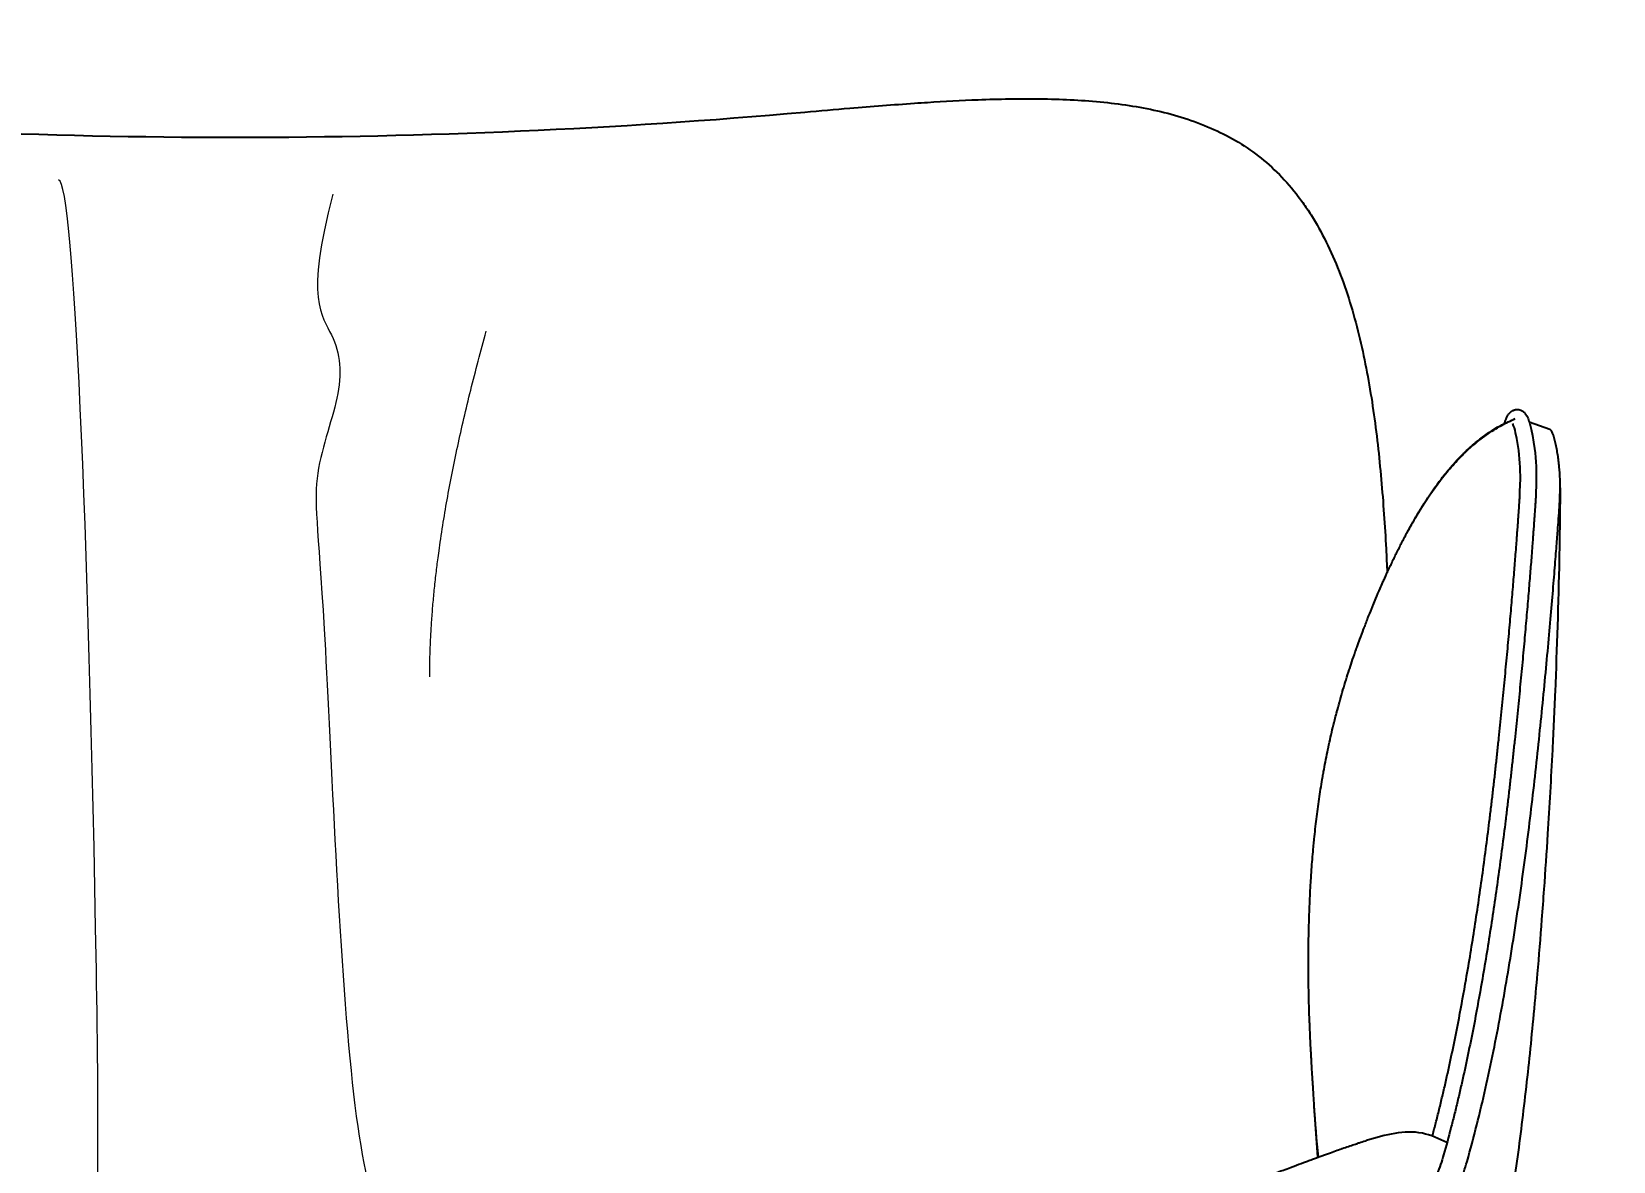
# Model space of a CAD drawing. Header units: millimetres. Extents: x 9689 to 29928, y 170 to 2690.
# Drawn here: x 25113 to 25510.3, y 2257 to 2540.9 of the extents above; entities that cross this region are included whole.
import ezdxf

# ---------------------------------------------------------------- set-up
doc = ezdxf.new("R2010")
doc.units = ezdxf.units.MM
doc.layers.add('_ARREDO', color=7, linetype='Continuous')
doc.layers.add('_QUOTE', color=1, linetype='Continuous', lineweight=9)
doc.styles.get("Standard").update_dxf_attribs({"font": 'arial.ttf'})
doc.dimstyles.new('1_1', dxfattribs={"dimscale": 15, "dimtxt": 4, "dimasz": 1.5, "dimexe": 1.25, "dimexo": 2, "dimtad": 1, "dimtih": 1, "dimtoh": 1, "dimdec": 0, "dimtxsty": 'Standard', "dimcen": 2.5, "dimclrd": 256, "dimclre": 256, "dimclrt": 256, "dimadec": 0, "dimazin": 0, "dimtfac": 1, "dimtdec": 0, "dimtmove": 0, "dimatfit": 3, "dimfxl": 1.25, "dimfxlon": 1, "dimlwe": 0, "dimarcsym": 0})

# ---------------------------------------------------------------- blocks, each defined once
blk = doc.blocks.new('*D30')
at = {"layer": '_QUOTE', "lineweight": 0, "transparency": 16777216}
for p, q in [((25814.47, 2540.9), (25851.97, 2540.9)), ((25814.47, 1750.66), (25851.97, 1750.66))]:
    blk.add_line(p, q, dxfattribs=at)
at = {"layer": '_QUOTE', "lineweight": -2, "transparency": 16777216}
for p, q in [((25833.22, 2518.4), (25833.22, 2185.79)), ((25833.22, 1773.16), (25833.22, 2105.77))]:
    blk.add_line(p, q, dxfattribs=at)
at = {"layer": '_QUOTE', "transparency": 16777216}
for points in [[(25829.47, 2518.4), (25836.97, 2518.4), (25833.22, 2540.9)], [(25829.47, 1773.16), (25836.97, 1773.16), (25833.22, 1750.66)]]:
    blk.add_solid(points, dxfattribs=at)
at = {"layer": 'Defpoints', "color": 0, "transparency": 16777216}
for p in [(24957.07, 2540.9), (25833.22, 2540.9), (25149.35, 1750.66)]:
    blk.add_point(p, dxfattribs=at)
at = {"layer": '_QUOTE', "transparency": 16777216, "insert": (25833.22, 2145.78), "char_height": 60, "attachment_point": 5}
blk.add_mtext('790', dxfattribs=at)

msp = doc.modelspace()

# ---------------------------------------------------------------- linework, layer by layer
at = {"layer": '_ARREDO'}
for p, q in [((25486.03115, 2438.65212), (25485.7299, 2440.11999)), ((25489.13134, 2442.89091), (25494.30279, 2441.00535)), ((25489.63176, 2441.00059), (25489.96252, 2439.38992)), ((25486.29388, 2437.13511), (25486.03115, 2438.65212)), ((25486.51318, 2435.62463), (25486.29388, 2437.13512)), ((25489.96252, 2439.38993), (25490.2442, 2437.7636)), ((25490.2442, 2437.7636), (25490.47932, 2436.144)), ((25486.83426, 2425.06895), (25486.90954, 2427.2249)), ((25490.9085, 2427.13362), (25490.83006, 2424.88571)), ((25435.13363, 2271.10646), (25435.13343, 2271.10957)), ((25436.02255, 2258.05158), (25435.13363, 2271.10646))]:
    msp.add_line(p, q, dxfattribs=at)
for centre, radius, start, end in [((25476.28866, 2438.47092), 9.58418, 9.9076915, 24.5434817), ((25434.45078, 2428.95874), 52.4874, 358.1069756, 7.2961948)]:
    msp.add_arc(centre, radius, start, end, dxfattribs=at)
at = {"layer": '_ARREDO', "extrusion": (0, 0, -1)}
for centre, radius, start, end in [((-25434.45341, 2428.95999), 56.48462, 172.6935457, 181.8529169), ((-25746.36984, 2290.22463), 311.82284, 354.0900768, 356.4849332)]:
    msp.add_arc(centre, radius, start, end, dxfattribs=at)
at = {"layer": '_ARREDO'}
for points, knots in [([(25307.21101, 2520.68265), (25310.99406, 2521.01835), (25314.75679, 2521.34689), (25318.49732, 2521.66092), (25323.96778, 2522.12017), (25329.38935, 2522.54826), (25334.75589, 2522.91428), (25335.90086, 2522.99238), (25336.97665, 2523.06308), (25337.98387, 2523.12705), (25342.26215, 2523.39876), (25346.50249, 2523.62518), (25350.70047, 2523.78488), (25353.32966, 2523.8849), (25355.94168, 2523.95872), (25358.53489, 2523.99938), (25361.13122, 2524.04009), (25363.70817, 2524.04754), (25366.26354, 2524.01405), (25368.82235, 2523.98052), (25371.35919, 2523.90594), (25373.87067, 2523.78196), (25376.38608, 2523.65779), (25378.87586, 2523.48409), (25381.33613, 2523.24944), (25383.80135, 2523.01431), (25386.23651, 2522.71802), (25388.63628, 2522.34897), (25391.04111, 2521.97913), (25393.4105, 2521.5362), (25395.73731, 2521.00689), (25398.07049, 2520.47613), (25400.36091, 2519.85849), (25402.59906, 2519.14131), (25404.84238, 2518.42247), (25407.03355, 2517.60349), (25409.16119, 2516.67285), (25411.29344, 2515.7402), (25413.3617, 2514.69546), (25415.3551, 2513.52941), (25417.35293, 2512.36075), (25419.2747, 2511.07075), (25421.11581, 2509.64652), (25422.95853, 2508.22105), (25424.71911, 2506.6621), (25426.39337, 2504.96442), (25428.06677, 2503.26761), (25429.65374, 2501.43237), (25431.15056, 2499.46441), (25431.89819, 2498.48146), (25432.62349, 2497.46519), (25433.32607, 2496.41768), (25434.02804, 2495.37108), (25434.70759, 2494.29289), (25435.3641, 2493.1859), (25436.67505, 2490.97541), (25437.89479, 2488.64907), (25439.02281, 2486.23034), (25440.14809, 2483.81749), (25441.18225, 2481.31237), (25442.13101, 2478.73678), (25443.07759, 2476.16708), (25443.93909, 2473.5274), (25444.72401, 2470.83631), (25445.5071, 2468.1515), (25446.21374, 2465.41632), (25446.85471, 2462.64429), (25447.49433, 2459.87817), (25448.06822, 2457.07681), (25448.58654, 2454.24935), (25449.104, 2451.42664), (25449.56582, 2448.57933), (25449.98129, 2445.71394), (25450.39627, 2442.85192), (25450.76484, 2439.97304), (25451.09504, 2437.08166), (25451.42466, 2434.19536), (25451.71592, 2431.29763), (25451.97531, 2428.39137), (25452.23451, 2425.48713), (25452.46182, 2422.57515), (25452.66301, 2419.65761), (25452.86402, 2416.74276), (25453.03891, 2413.82319), (25453.19205, 2410.89976), (25453.29609, 2408.91365), (25453.39008, 2406.92602), (25453.47534, 2404.93729)], [75.621111845, 75.621111845, 75.621111845, 75.621111845, 87.630544559, 87.630544559, 87.630544559, 105.194172901, 105.194172901, 105.194172901, 108.723094791, 108.723094791, 108.723094791, 122.785479501, 122.785479501, 122.785479501, 131.592849516, 131.592849516, 131.592849516, 140.411000308, 140.411000308, 140.411000308, 149.241589815, 149.241589815, 149.241589815, 158.085997794, 158.085997794, 158.085997794, 166.949111052, 166.949111052, 166.949111052, 175.831668681, 175.831668681, 175.831668681, 184.739608005, 184.739608005, 184.739608005, 193.669614673, 193.669614673, 193.669614673, 202.619211943, 202.619211943, 202.619211943, 211.589429539, 211.589429539, 211.589429539, 220.569961799, 220.569961799, 220.569961799, 229.547958624, 229.547958624, 229.547958624, 234.030404318, 234.030404318, 234.030404318, 238.508912017, 238.508912017, 238.508912017, 247.454968166, 247.454968166, 247.454968166, 256.376864482, 256.376864482, 256.376864482, 265.276630343, 265.276630343, 265.276630343, 274.153455229, 274.153455229, 274.153455229, 283.010055594, 283.010055594, 283.010055594, 291.851131342, 291.851131342, 291.851131342, 300.681257928, 300.681257928, 300.681257928, 309.495567934, 309.495567934, 309.495567934, 318.303582421, 318.303582421, 318.303582421, 327.103013516, 327.103013516, 327.103013516, 333.08137917, 333.08137917, 333.08137917, 333.08137917]), ([(25458.34643, 2414.77523), (25458.3862, 2414.84921), (25459.1455, 2416.25848), (25460.67431, 2418.97919), (25463.05558, 2422.8498), (25465.62596, 2426.61489), (25468.4056, 2430.22134), (25471.4293, 2433.62529), (25474.72553, 2436.76602), (25478.30503, 2439.57649), (25481.97799, 2441.88807), (25484.47814, 2443.14599), (25485.65272, 2443.67848)], [237.585220054, 237.585220054, 237.585220054, 237.585220054, 237.8807827, 243.217958652, 248.555134603, 253.892310555, 259.229486506, 264.566662458, 269.903838409, 275.241014361, 280.578190312, 285.142398922, 285.142398922, 285.142398922, 285.142398922]), ([(25482.87929, 2442.30838), (25483.0266, 2442.79955), (25483.17584, 2443.22583), (25483.33936, 2443.61349), (25483.44816, 2443.87139), (25483.56454, 2444.1143), (25483.82501, 2444.57092), (25483.97874, 2444.80207), (25484.16648, 2445.0179), (25484.2205, 2445.08001), (25484.27839, 2445.14205), (25484.38978, 2445.25145), (25484.44159, 2445.29916), (25484.54307, 2445.38563), (25484.59171, 2445.42457), (25484.68569, 2445.49447), (25484.73013, 2445.52562), (25484.83226, 2445.59245), (25484.89066, 2445.62771), (25485.05017, 2445.71513), (25485.15516, 2445.76444), (25485.34858, 2445.83797), (25485.43246, 2445.86505), (25485.64403, 2445.92026), (25485.7727, 2445.9433), (25486.00356, 2445.96467), (25486.10275, 2445.96767), (25486.20213, 2445.96444), (25486.41029, 2445.95767), (25486.6098, 2445.92393), (25486.79803, 2445.86876), (25487.10095, 2445.77996), (25487.34738, 2445.64601), (25487.78539, 2445.33315), (25487.95962, 2445.15576), (25488.10195, 2444.98503), (25488.44637, 2444.57188), (25488.68422, 2444.07987), (25488.85208, 2443.66764), (25489.0168, 2443.26311), (25489.15351, 2442.84104), (25489.28097, 2442.39362), (25489.40804, 2441.94754), (25489.52373, 2441.47934), (25489.63176, 2441.00059)], [268.153447591, 268.153447591, 268.153447591, 268.153447591, 274.727816189, 274.727816189, 274.727816189, 279.170534934, 279.170534934, 283.569523587, 283.569523587, 283.569523587, 284.81829649, 284.81829649, 285.794364634, 285.794364634, 286.611383239, 286.611383239, 287.288701475, 287.288701475, 288.099671413, 288.099671413, 289.392779406, 289.392779406, 290.315910672, 290.315910672, 291.630869464, 291.630869464, 292.609641437, 292.609641437, 292.609641437, 294.647602023, 294.647602023, 294.647602023, 297.934519187, 297.934519187, 301.626489917, 301.626489917, 301.626489917, 311.356715378, 311.356715378, 311.356715378, 320.134582432, 320.134582432, 320.134582432, 328.90034421, 328.90034421, 328.90034421, 328.90034421]), ([(25458.34643, 2414.77523), (25458.38838, 2414.85326), (25458.43041, 2414.93127), (25458.47252, 2415.00925), (25459.22939, 2416.41083), (25460.01518, 2417.8092), (25460.82837, 2419.18929), (25461.63617, 2420.56023), (25462.4776, 2421.92404), (25463.35001, 2423.26206), (25464.22049, 2424.59712), (25465.12757, 2425.91573), (25466.07289, 2427.20376), (25466.23029, 2427.41822), (25466.3888, 2427.63191), (25466.62915, 2427.95237), (25466.72215, 2428.07579), (25466.82777, 2428.21482), (25467.53571, 2429.14664), (25468.26855, 2430.06527), (25469.02555, 2430.96232), (25470.04138, 2432.16607), (25471.10869, 2433.34018), (25472.22409, 2434.46145), (25472.32946, 2434.56737), (25472.4222, 2434.6597), (25472.56991, 2434.80599), (25472.63803, 2434.87308), (25472.70634, 2434.93999), (25473.65778, 2435.87186), (25474.64668, 2436.76825), (25475.67425, 2437.61986), (25476.03203, 2437.91637), (25476.39444, 2438.20741), (25476.76146, 2438.49263), (25477.60007, 2439.1443), (25478.46564, 2439.76747), (25479.34816, 2440.35123), (25479.43879, 2440.41117), (25479.51866, 2440.46349), (25479.58764, 2440.5084), (25480.27175, 2440.95391), (25480.96984, 2441.37824), (25481.66506, 2441.77164), (25482.1052, 2442.0207), (25482.48846, 2442.22823), (25482.9231, 2442.45229)], [0.001383878, 0.001383878, 0.001383878, 0.001383878, 0.273153725, 0.273153725, 0.273153725, 5.164271179, 5.164271179, 5.164271179, 10.025568921, 10.025568921, 10.025568921, 14.872252781, 14.872252781, 14.872252781, 15.718802002, 15.718802002, 16.146655946, 16.146655946, 16.146655946, 19.695460283, 19.695460283, 19.695460283, 24.46264683, 24.46264683, 24.46264683, 24.830589765, 24.830589765, 25.143817181, 25.143817181, 25.143817181, 29.149868354, 29.149868354, 29.149868354, 30.544333894, 30.544333894, 30.544333894, 33.736032089, 33.736032089, 33.736032089, 34.023783468, 34.023783468, 34.023783468, 36.492484082, 36.492484082, 36.492484082, 37.978143028, 37.978143028, 37.978143028, 37.978143028]), ([(25496.91872, 2426.45937), (25496.91897, 2426.50262), (25496.91917, 2426.54573), (25496.92168, 2427.21231), (25496.91506, 2427.8054), (25496.86954, 2429.50768), (25496.80513, 2430.54072), (25496.6612, 2432.04479), (25496.60532, 2432.53855), (25496.47813, 2433.52502), (25496.40685, 2434.01664), (25496.24925, 2435.00737), (25496.16299, 2435.50534), (25495.97566, 2436.50281), (25495.87475, 2437.00015), (25495.55036, 2438.45049), (25495.30544, 2439.35756), (25494.89659, 2440.33552), (25494.75322, 2440.59808), (25494.50597, 2440.88914), (25494.4058, 2440.96791), (25494.3028, 2441.00537)], [220.533330634, 220.533330634, 220.533330634, 220.533330634, 221.195995988, 221.195995988, 230.813213204, 230.813213204, 250.047647638, 250.047647638, 259.664864855, 259.664864855, 269.282082072, 269.282082072, 278.899299289, 278.899299289, 288.516516506, 288.516516506, 307.750950939, 307.750950939, 317.368168156, 317.368168156, 323.60185936, 323.60185936, 323.60185936, 323.60185936]), ([(25464.80772, 2263.3552), (25465.0764, 2264.3483), (25465.33981, 2265.3435), (25465.59839, 2266.34054), (25465.88353, 2267.44006), (25466.16278, 2268.54178), (25466.43664, 2269.64515), (25466.71066, 2270.74911), (25466.97933, 2271.85491), (25467.24297, 2272.96216), (25467.50675, 2274.07), (25467.76553, 2275.17942), (25468.01967, 2276.29011), (25468.27397, 2277.4015), (25468.52366, 2278.51426), (25468.769, 2279.62813), (25469.25983, 2281.85648), (25469.73337, 2284.08971), (25470.19169, 2286.32608), (25470.65038, 2288.56424), (25471.09392, 2290.80604), (25471.5238, 2293.05032), (25472.14097, 2296.27238), (25472.73015, 2299.50046), (25473.29477, 2302.73187), (25474.06496, 2307.13983), (25474.78967, 2311.55515), (25475.47534, 2315.97446), (25475.82599, 2318.23451), (25476.16644, 2320.49566), (25476.4972, 2322.75721), (25476.82799, 2325.01893), (25477.14912, 2327.28131), (25477.4612, 2329.54347), (25477.77333, 2331.80601), (25478.07644, 2334.06862), (25478.37098, 2336.33027), (25478.66557, 2338.59241), (25478.95164, 2340.85398), (25479.22959, 2343.11341), (25479.36861, 2344.24346), (25479.50561, 2345.37306), (25479.64064, 2346.50192), (25479.77569, 2347.63088), (25479.90878, 2348.75921), (25480.03998, 2349.88649), (25480.17117, 2351.01378), (25480.30049, 2352.14017), (25480.42797, 2353.26516), (25480.55547, 2354.39036), (25480.68116, 2355.51436), (25480.80507, 2356.63641), (25480.92899, 2357.75859), (25481.05117, 2358.87904), (25481.17164, 2359.99705), (25481.23187, 2360.55607), (25481.29169, 2361.11452), (25481.35107, 2361.67224), (25481.41048, 2362.2301), (25481.46947, 2362.7873), (25481.52803, 2363.34366), (25481.76235, 2365.56965), (25481.99002, 2367.783), (25482.21124, 2369.97652), (25482.32185, 2371.07322), (25482.43083, 2372.16491), (25482.53815, 2373.2503), (25482.64548, 2374.3358), (25482.75113, 2375.41501), (25482.85509, 2376.48691), (25482.95904, 2377.5588), (25483.06128, 2378.62332), (25483.16175, 2379.67911), (25483.26223, 2380.73501), (25483.36094, 2381.78218), (25483.4578, 2382.81928), (25483.65152, 2384.89357), (25483.83784, 2386.92775), (25484.01612, 2388.91023), (25484.19443, 2390.89297), (25484.36468, 2392.82391), (25484.52634, 2394.69126), (25484.60715, 2395.62474), (25484.68581, 2396.54229), (25484.76226, 2397.44246), (25484.8387, 2398.34258), (25484.91293, 2399.22534), (25484.98492, 2400.08944), (25485.05692, 2400.95374), (25485.12669, 2401.7994), (25485.19418, 2402.62501), (25485.26168, 2403.45067), (25485.3269, 2404.25621), (25485.38984, 2405.04064), (25485.51575, 2406.60958), (25485.6326, 2408.09415), (25485.74045, 2409.48489), (25485.80846, 2410.36182), (25485.87289, 2411.20143), (25485.9339, 2412.00289), (25485.98229, 2412.63858), (25486.02852, 2413.25022), (25486.07265, 2413.83749), (25486.11679, 2414.42491), (25486.15883, 2414.98795), (25486.19884, 2415.52708), (25486.23885, 2416.06601), (25486.27683, 2416.58102), (25486.31289, 2417.07305), (25486.34896, 2417.56524), (25486.3831, 2418.03439), (25486.4154, 2418.48199), (25486.4533, 2419.00721), (25486.48867, 2419.50272), (25486.52168, 2419.97223), (25486.57794, 2420.77225), (25486.62733, 2421.49616), (25486.67057, 2422.16659), (25486.69689, 2422.57464), (25486.72092, 2422.96274), (25486.74285, 2423.33608), (25486.76087, 2423.64271), (25486.77746, 2423.9394), (25486.79268, 2424.22768), (25486.80789, 2424.51586), (25486.82173, 2424.79572), (25486.83426, 2425.06896)], [3.762075237, 3.762075237, 3.762075237, 3.762075237, 6.88922956, 6.88922956, 6.88922956, 10.337641304, 10.337641304, 10.337641304, 13.787446313, 13.787446313, 13.787446313, 17.238687939, 17.238687939, 17.238687939, 20.691832002, 20.691832002, 20.691832002, 27.599485691, 27.599485691, 27.599485691, 34.51161915, 34.51161915, 34.51161915, 44.434147581, 44.434147581, 44.434147581, 57.96807251, 57.96807251, 57.96807251, 64.889216616, 64.889216616, 64.889216616, 71.810535032, 71.810535032, 71.810535032, 78.732740359, 78.732740359, 78.732740359, 85.656144284, 85.656144284, 85.656144284, 89.118593037, 89.118593037, 89.118593037, 92.58121153, 92.58121153, 92.58121153, 96.043783472, 96.043783472, 96.043783472, 99.506870409, 99.506870409, 99.506870409, 102.970236222, 102.970236222, 102.970236222, 104.701929513, 104.701929513, 104.701929513, 106.433971666, 106.433971666, 106.433971666, 113.364235126, 113.364235126, 113.364235126, 116.829201845, 116.829201845, 116.829201845, 120.294459536, 120.294459536, 120.294459536, 123.759805481, 123.759805481, 123.759805481, 127.225577275, 127.225577275, 127.225577275, 134.159122436, 134.159122436, 134.159122436, 141.094462249, 141.094462249, 141.094462249, 144.560552207, 144.560552207, 144.560552207, 148.02654984, 148.02654984, 148.02654984, 151.493354021, 151.493354021, 151.493354021, 154.960350391, 154.960350391, 154.960350391, 161.897314354, 161.897314354, 161.897314354, 166.2700202, 166.2700202, 166.2700202, 169.738114698, 169.738114698, 169.738114698, 173.207073176, 173.207073176, 173.207073176, 176.67473137, 176.67473137, 176.67473137, 180.143318006, 180.143318006, 180.143318006, 184.213564414, 184.213564414, 184.213564414, 191.147899726, 191.147899726, 191.147899726, 195.367910294, 195.367910294, 195.367910294, 198.83410159, 198.83410159, 198.83410159, 202.298882687, 202.298882687, 202.298882687, 202.298882687]), ([(25490.83006, 2424.8857), (25490.81708, 2424.60268), (25490.80278, 2424.3136), (25490.78712, 2424.01683), (25490.77145, 2423.71998), (25490.75441, 2423.41539), (25490.73597, 2423.10152), (25490.71353, 2422.71953), (25490.68901, 2422.32365), (25490.66228, 2421.90914), (25490.61837, 2421.22839), (25490.56845, 2420.49676), (25490.51183, 2419.69163), (25490.47861, 2419.21921), (25490.44307, 2418.72132), (25490.40502, 2418.19408), (25490.3726, 2417.74483), (25490.33836, 2417.27422), (25490.30219, 2416.78071), (25490.26604, 2416.28737), (25490.22796, 2415.77112), (25490.18787, 2415.231), (25490.14776, 2414.69066), (25490.10564, 2414.12641), (25490.0614, 2413.53776), (25490.01718, 2412.94922), (25489.97085, 2412.33628), (25489.92236, 2411.69928), (25489.86121, 2410.89604), (25489.79663, 2410.0545), (25489.72848, 2409.17561), (25489.62035, 2407.78143), (25489.50322, 2406.29324), (25489.37703, 2404.72068), (25489.31392, 2403.93427), (25489.24854, 2403.12674), (25489.18088, 2402.2991), (25489.11322, 2401.47143), (25489.04329, 2400.6237), (25488.97111, 2399.75735), (25488.89894, 2398.89112), (25488.82454, 2398.00622), (25488.74791, 2397.10399), (25488.67128, 2396.20163), (25488.59243, 2395.28191), (25488.51143, 2394.34627), (25488.34939, 2392.47444), (25488.17874, 2390.53904), (25488.00005, 2388.55196), (25487.82135, 2386.56487), (25487.63461, 2384.52612), (25487.44047, 2382.44735), (25487.34339, 2381.4079), (25487.24446, 2380.35839), (25487.14376, 2379.30018), (25487.04306, 2378.24199), (25486.94059, 2377.17509), (25486.83641, 2376.10082), (25486.73221, 2375.02642), (25486.62631, 2373.9447), (25486.51874, 2372.85672), (25486.41117, 2371.76873), (25486.30192, 2370.67445), (25486.19106, 2369.57517), (25485.96925, 2367.37591), (25485.74098, 2365.15663), (25485.50605, 2362.92492), (25485.44732, 2362.36694), (25485.38816, 2361.80814), (25485.32859, 2361.2487), (25485.26902, 2360.6893), (25485.20903, 2360.1292), (25485.14862, 2359.56853), (25485.02777, 2358.44702), (25484.90521, 2357.32303), (25484.7809, 2356.19735), (25484.65656, 2355.07147), (25484.53045, 2353.94369), (25484.40253, 2352.81479), (25484.27459, 2351.68573), (25484.14482, 2350.55533), (25484.01316, 2349.42408), (25483.88147, 2348.29254), (25483.74787, 2347.15998), (25483.61233, 2346.02684), (25483.47676, 2344.89351), (25483.33922, 2343.75947), (25483.19966, 2342.62502), (25482.92054, 2340.35605), (25482.63328, 2338.08508), (25482.33748, 2335.81372), (25482.04163, 2333.54191), (25481.73717, 2331.26927), (25481.42367, 2328.99682), (25481.1101, 2326.72383), (25480.78744, 2324.45074), (25480.45511, 2322.17842), (25480.12265, 2319.90526), (25479.78047, 2317.63263), (25479.42805, 2315.36121), (25478.73847, 2310.91668), (25478.00966, 2306.47649), (25477.23506, 2302.04333), (25476.66664, 2298.79019), (25476.07356, 2295.54085), (25475.4524, 2292.29794), (25475.01924, 2290.03651), (25474.57235, 2287.77782), (25474.11025, 2285.52303), (25473.64794, 2283.26719), (25473.17033, 2281.01486), (25472.67537, 2278.76771), (25472.42767, 2277.64317), (25472.17561, 2276.51983), (25471.91891, 2275.39794), (25471.66212, 2274.27571), (25471.40067, 2273.15483), (25471.13419, 2272.03565), (25470.86757, 2270.91591), (25470.5959, 2269.79776), (25470.31885, 2268.68156), (25470.04159, 2267.56452), (25469.75891, 2266.44929), (25469.47029, 2265.33639), (25468.8925, 2263.10842), (25468.29094, 2260.88997), (25467.66084, 2258.68258)], [0, 0, 0, 0, 3.471592629, 3.471592629, 3.471592629, 6.943970265, 6.943970265, 6.943970265, 11.170377829, 11.170377829, 11.170377829, 18.111970478, 18.111970478, 18.111970478, 22.184877375, 22.184877375, 22.184877375, 25.655261234, 25.655261234, 25.655261234, 29.124591503, 29.124591503, 29.124591503, 32.595348556, 32.595348556, 32.595348556, 36.065515513, 36.065515513, 36.065515513, 40.441512572, 40.441512572, 40.441512572, 47.385388832, 47.385388832, 47.385388832, 50.856563389, 50.856563389, 50.856563389, 54.327917444, 54.327917444, 54.327917444, 57.798835323, 57.798835323, 57.798835323, 61.270128507, 61.270128507, 61.270128507, 68.216637907, 68.216637907, 68.216637907, 75.162295764, 75.162295764, 75.162295764, 78.634463702, 78.634463702, 78.634463702, 82.106473583, 82.106473583, 82.106473583, 85.578786715, 85.578786715, 85.578786715, 89.051174144, 89.051174144, 89.051174144, 95.998268757, 95.998268757, 95.998268757, 97.734990327, 97.734990327, 97.734990327, 99.471560283, 99.471560283, 99.471560283, 102.945272445, 102.945272445, 102.945272445, 106.419510415, 106.419510415, 106.419510415, 109.89398072, 109.89398072, 109.89398072, 113.369164312, 113.369164312, 113.369164312, 116.844826436, 116.844826436, 116.844826436, 123.796270149, 123.796270149, 123.796270149, 130.748515011, 130.748515011, 130.748515011, 137.701986843, 137.701986843, 137.701986843, 144.657674296, 144.657674296, 144.657674296, 158.267276909, 158.267276909, 158.267276909, 168.254184491, 168.254184491, 168.254184491, 175.217552741, 175.217552741, 175.217552741, 182.183344835, 182.183344835, 182.183344835, 185.668734265, 185.668734265, 185.668734265, 189.154902926, 189.154902926, 189.154902926, 192.642472334, 192.642472334, 192.642472334, 196.132263236, 196.132263236, 196.132263236, 203.11744101, 203.11744101, 203.11744101, 203.11744101]), ([(25473.54212, 2257.0305), (25474.40395, 2260.05715), (25475.21416, 2263.10744), (25476.75157, 2269.23499), (25477.47881, 2272.31219), (25478.8672, 2278.48604), (25479.52753, 2281.58316), (25480.79152, 2287.78981), (25481.39537, 2290.89859), (25483.13227, 2300.2403), (25484.19365, 2306.49026), (25485.66767, 2315.86956), (25486.13968, 2319.00081), (25487.0469, 2325.2593), (25487.4828, 2328.3915), (25488.32069, 2334.65072), (25488.72292, 2337.78014), (25489.49643, 2344.03464), (25489.86759, 2347.15889), (25490.58148, 2353.38925), (25490.92443, 2356.49854), (25491.58522, 2362.67473), (25491.90274, 2365.73973), (25492.51411, 2371.79634), (25492.80743, 2374.78234), (25493.3671, 2380.62343), (25493.63359, 2383.47715), (25494.13651, 2388.99498), (25494.37274, 2391.65733), (25494.81222, 2396.73029), (25495.01541, 2399.14205), (25495.38644, 2403.64757), (25495.55479, 2405.74558), (25495.78124, 2408.61301), (25495.85252, 2409.52389), (25495.98648, 2411.24573), (25496.04941, 2412.05963), (25496.16715, 2413.59048), (25496.2219, 2414.30642), (25496.32426, 2415.65077), (25496.3716, 2416.27581), (25496.50335, 2418.03467), (25496.57723, 2419.04343), (25496.67083, 2420.41406), (25496.69909, 2420.84579), (25496.75019, 2421.67545), (25496.77302, 2422.07225), (25496.81351, 2422.83906), (25496.83121, 2423.20967), (25496.86166, 2423.93126), (25496.87444, 2424.28246), (25496.90422, 2425.26418), (25496.91537, 2425.87444), (25496.91872, 2426.45872)], [0, 0, 0, 0, 9.617217217, 9.617217217, 19.234434434, 19.234434434, 28.851651651, 28.851651651, 38.468868867, 38.468868867, 57.703303301, 57.703303301, 67.320520518, 67.320520518, 76.937737735, 76.937737735, 86.554954952, 86.554954952, 96.172172169, 96.172172169, 105.789389385, 105.789389385, 115.406606602, 115.406606602, 125.023823819, 125.023823819, 134.641041036, 134.641041036, 144.258258253, 144.258258253, 153.87547547, 153.87547547, 163.492692687, 163.492692687, 168.301301295, 168.301301295, 173.109909903, 173.109909903, 177.918518512, 177.918518512, 182.72712712, 182.72712712, 192.344344337, 192.344344337, 197.152952946, 197.152952946, 201.961561554, 201.961561554, 206.770170162, 206.770170162, 211.578778771, 211.578778771, 220.530045529, 220.530045529, 220.530045529, 220.530045529]), ([(25496.91761, 2426.29912), (25496.90304, 2423.81487), (25496.88049, 2421.34666), (25496.80866, 2415.40734), (25496.75098, 2411.8862), (25496.45689, 2397.27126), (25496.0876, 2385.84704), (25495.43393, 2370.1802), (25495.20732, 2365.26926), (25494.60579, 2353.3274), (25494.20592, 2346.262), (25493.47595, 2334.64212), (25493.1643, 2329.99477), (25492.65384, 2322.85472), (25492.46694, 2320.32739), (25491.92362, 2313.22697), (25491.55211, 2308.65265), (25491.16102, 2304.12607), (25490.91108, 2301.23328), (25490.61048, 2297.86006), (25489.93417, 2290.71224), (25489.60841, 2287.41808), (25488.95017, 2281.06992), (25488.60223, 2277.84622), (25487.50994, 2268.25247), (25486.72528, 2261.95364), (25485.47866, 2252.94887), (25485.0514, 2250.01072), (25483.93151, 2242.70541), (25483.21187, 2238.36654), (25481.65136, 2229.73206), (25480.81559, 2225.50969), (25479.94786, 2221.50664)], [25.748938157, 25.748938157, 25.748938157, 25.748938157, 33.346605632, 33.346605632, 44.386386501, 44.386386501, 79.894461701, 79.894461701, 96.140340606, 96.140340606, 119.784689483, 119.784689483, 135.621218467, 135.621218467, 144.335646634, 144.335646634, 160.173857643, 160.173857643, 160.173857643, 174.449435229, 174.449435229, 186.725938322, 186.725938322, 198.204091144, 198.204091144, 219.394194772, 219.394194772, 229.761872708, 229.761872708, 245.636029694, 245.636029694, 262.531277757, 262.531277757, 262.531277757, 262.531277757]), ([(25435.13345, 2271.10958), (25435.12246, 2271.28143), (25435.1117, 2271.4506), (25435.10119, 2271.61699), (25435.04235, 2272.54773), (25434.99093, 2273.39021), (25434.94761, 2274.10675), (25434.91782, 2274.59947), (25434.89174, 2275.03444), (25434.8707, 2275.38401), (25434.83679, 2275.94733), (25434.80205, 2276.52087), (25434.76677, 2277.10139), (25434.76184, 2277.18241), (25434.75745, 2277.25454), (25434.75261, 2277.33416), (25434.75162, 2277.35044), (25434.74356, 2277.48292), (25434.73687, 2277.59283), (25434.73056, 2277.69652), (25434.68785, 2278.39789), (25434.63854, 2279.2049), (25434.58468, 2280.10759), (25434.57872, 2280.20752), (25434.57191, 2280.3219), (25434.56422, 2280.45161), (25434.51805, 2281.23013), (25434.47148, 2282.0322), (25434.425, 2282.85912), (25434.40539, 2283.20814), (25434.38579, 2283.56144), (25434.36628, 2283.91896), (25434.33732, 2284.44925), (25434.30849, 2284.98961), (25434.27996, 2285.5397), (25434.24063, 2286.29797), (25434.20187, 2287.07459), (25434.16415, 2287.86932), (25434.15888, 2287.98015), (25434.15428, 2288.07782), (25434.15033, 2288.16211), (25434.11096, 2289.00201), (25434.07283, 2289.86096), (25434.0365, 2290.73826), (25434.01402, 2291.28113), (25433.99221, 2291.8311), (25433.97123, 2292.38799), (25433.96038, 2292.67581), (25433.94952, 2292.97163), (25433.9387, 2293.27561), (25433.90955, 2294.09438), (25433.88223, 2294.92882), (25433.85716, 2295.77822), (25433.83939, 2296.38023), (25433.82274, 2296.99021), (25433.80737, 2297.60776), (25433.80524, 2297.6936), (25433.80335, 2297.77065), (25433.80004, 2297.90705), (25433.7984, 2297.97535), (25433.79492, 2298.12164), (25433.79332, 2298.1899), (25433.79196, 2298.24843), (25433.77338, 2299.04866), (25433.75697, 2299.86243), (25433.74309, 2300.68888), (25433.72981, 2301.47998), (25433.71883, 2302.28433), (25433.71047, 2303.10066), (25433.70791, 2303.34983), (25433.70556, 2303.60461), (25433.70344, 2303.86512), (25433.69909, 2304.39991), (25433.69587, 2304.94014), (25433.6939, 2305.48544), (25433.69109, 2306.25984), (25433.69076, 2307.04645), (25433.69318, 2307.84387), (25433.6955, 2308.61037), (25433.70035, 2309.38765), (25433.70797, 2310.17567), (25433.71418, 2310.81819), (25433.72225, 2311.4698), (25433.73226, 2312.12452), (25433.73413, 2312.24722), (25433.73603, 2312.36728), (25433.73795, 2312.48466), (25433.75042, 2313.24848), (25433.76495, 2313.99124), (25433.7829, 2314.76877), (25433.79963, 2315.49355), (25433.81879, 2316.21908), (25433.84119, 2317.00119), (25433.86668, 2317.89093), (25433.89655, 2318.85121), (25433.92622, 2319.69997), (25433.95678, 2320.57429), (25433.99355, 2321.51511), (25434.03244, 2322.40772), (25434.07165, 2323.30783), (25434.1134, 2324.18138), (25434.16121, 2325.0883), (25434.20724, 2325.96141), (25434.25791, 2326.84305), (25434.31351, 2327.73492), (25434.34437, 2328.22997), (25434.37661, 2328.72609), (25434.41031, 2329.22399), (25434.43542, 2329.59497), (25434.4613, 2329.9663), (25434.48797, 2330.3383), (25434.54954, 2331.19699), (25434.61517, 2332.05677), (25434.68501, 2332.91648), (25434.75439, 2333.77038), (25434.8279, 2334.62382), (25434.90566, 2335.47619), (25434.96316, 2336.10638), (25435.02291, 2336.73524), (25435.08496, 2337.36295), (25435.09337, 2337.4481), (25435.10106, 2337.52546), (25435.12206, 2337.73589), (25435.13623, 2337.87666), (25435.15052, 2338.01732), (25435.23638, 2338.86304), (25435.32623, 2339.70445), (25435.4201, 2340.54202), (25435.51449, 2341.38424), (25435.61281, 2342.22135), (25435.71513, 2343.05369), (25435.81835, 2343.89341), (25435.92558, 2344.72788), (25436.03665, 2345.55584), (25436.14926, 2346.39526), (25436.26562, 2347.22669), (25436.38581, 2348.05149), (25436.50775, 2348.88831), (25436.63362, 2349.71813), (25436.76312, 2350.53946), (25436.89494, 2351.37554), (25437.03062, 2352.20354), (25437.17005, 2353.02338), (25437.24931, 2353.48941), (25437.32967, 2353.95217), (25437.41108, 2354.41169), (25437.47616, 2354.77902), (25437.5419, 2355.14427), (25437.60831, 2355.50754), (25437.76135, 2356.34464), (25437.91804, 2357.17196), (25438.07834, 2357.9901), (25438.24266, 2358.82871), (25438.41049, 2359.65636), (25438.5819, 2360.47448), (25438.75808, 2361.31543), (25438.93746, 2362.14354), (25439.12004, 2362.96087), (25439.12445, 2362.98062), (25439.12886, 2363.00035), (25439.13328, 2363.02008), (25439.31702, 2363.84139), (25439.50395, 2364.65154), (25439.69399, 2365.45164), (25439.89458, 2366.29611), (25440.09806, 2367.12698), (25440.3049, 2367.94796), (25440.45027, 2368.52495), (25440.59713, 2369.09631), (25440.7453, 2369.66204), (25440.81599, 2369.93195), (25440.88551, 2370.19495), (25440.95381, 2370.45122), (25441.17919, 2371.29691), (25441.40841, 2372.13358), (25441.64174, 2372.96351), (25441.87228, 2373.78349), (25442.10857, 2374.60305), (25442.35107, 2375.42377), (25442.35722, 2375.44457), (25442.36336, 2375.46536), (25442.36951, 2375.48615), (25442.62077, 2376.33547), (25442.87655, 2377.17887), (25443.13713, 2378.01815), (25443.40123, 2378.8688), (25443.67039, 2379.71563), (25443.94487, 2380.56022), (25443.9773, 2380.65999), (25444.01328, 2380.77046), (25444.05288, 2380.89161), (25444.2913, 2381.621), (25444.53751, 2382.3604), (25444.79211, 2383.11067), (25445.08146, 2383.96334), (25445.37668, 2384.8154), (25445.678, 2385.66781), (25445.70174, 2385.73498), (25445.72691, 2385.80609), (25445.77876, 2385.95228), (25445.80403, 2386.0234), (25445.85432, 2386.16476), (25445.88206, 2386.2426), (25445.91258, 2386.32806), (25446.14085, 2386.9673), (25446.37064, 2387.60145), (25446.60157, 2388.22998), (25446.91427, 2389.08106), (25447.2342, 2389.93589), (25447.56161, 2390.79489), (25447.71011, 2391.18451), (25447.86401, 2391.58512), (25448.02354, 2391.99676), (25448.20383, 2392.46196), (25448.38118, 2392.91515), (25448.55617, 2393.35846), (25448.90999, 2394.25486), (25449.24998, 2395.10062), (25449.58131, 2395.9136), (25449.70577, 2396.219), (25449.8286, 2396.51871), (25449.95024, 2396.81404), (25450.1595, 2397.32211), (25450.39267, 2397.88353), (25450.63557, 2398.46166), (25450.97354, 2399.26609), (25451.34498, 2400.13746), (25451.72357, 2401.0094), (25451.94144, 2401.51119), (25452.16605, 2402.02341), (25452.39341, 2402.53649), (25452.53459, 2402.8551), (25452.69425, 2403.21311), (25452.84773, 2403.55468), (25453.20217, 2404.34349), (25453.63093, 2405.28157), (25454.01095, 2406.09696), (25454.39308, 2406.91688), (25454.81541, 2407.80642), (25455.21373, 2408.62882), (25455.61806, 2409.46364), (25456.03629, 2410.31048), (25456.45631, 2411.14335), (25456.87559, 2411.97476), (25457.30524, 2412.8095), (25457.74169, 2413.63849), (25457.93455, 2414.0048), (25458.13597, 2414.38378), (25458.34642, 2414.77523)], [0, 0, 0, 0, 0.635567441, 0.635567441, 0.635567441, 4.195527416, 4.195527416, 4.195527416, 6.652245285, 6.652245285, 6.652245285, 10.705412857, 10.705412857, 10.705412857, 11.1675869, 11.1675869, 11.28644373, 11.28644373, 12.135097431, 12.135097431, 12.135097431, 17.203109742, 17.203109742, 17.203109742, 17.840211679, 17.840211679, 17.840211679, 22.111648602, 22.111648602, 22.111648602, 23.915844919, 23.915844919, 23.915844919, 26.592144108, 26.592144108, 26.592144108, 30.280658571, 30.280658571, 30.280658571, 30.732575896, 30.732575896, 30.732575896, 34.612624009, 34.612624009, 34.612624009, 37.013379956, 37.013379956, 37.013379956, 38.280640051, 38.280640051, 38.280640051, 41.765788313, 41.765788313, 41.765788313, 44.23579771, 44.23579771, 44.23579771, 44.506653848, 44.506653848, 44.777577647, 44.777577647, 45.086162095, 45.086162095, 45.086162095, 48.259832495, 48.259832495, 48.259832495, 51.298213957, 51.298213957, 51.298213957, 52.241839959, 52.241839959, 52.241839959, 54.213300106, 54.213300106, 54.213300106, 57.013726157, 57.013726157, 57.013726157, 59.704852373, 59.704852373, 59.704852373, 61.902586384, 61.902586384, 61.902586384, 62.304145682, 62.304145682, 62.304145682, 64.820645378, 64.820645378, 64.820645378, 67.174136161, 67.174136161, 67.174136161, 69.971183128, 69.971183128, 69.971183128, 72.830201328, 72.830201328, 72.830201328, 75.612521922, 75.612521922, 75.612521922, 78.32045828, 78.32045828, 78.32045828, 79.824317586, 79.824317586, 79.824317586, 80.945113403, 80.945113403, 80.945113403, 83.533231602, 83.533231602, 83.533231602, 86.103508512, 86.103508512, 86.103508512, 88.003667453, 88.003667453, 88.003667453, 88.222238427, 88.222238427, 88.664707686, 88.664707686, 88.664707686, 91.229640916, 91.229640916, 91.229640916, 93.808929272, 93.808929272, 93.808929272, 96.411870096, 96.411870096, 96.411870096, 99.049657519, 99.049657519, 99.049657519, 101.727344016, 101.727344016, 101.727344016, 104.452105215, 104.452105215, 104.452105215, 106.001137715, 106.001137715, 106.001137715, 107.239376917, 107.239376917, 107.239376917, 110.092566474, 110.092566474, 110.092566474, 113.016898063, 113.016898063, 113.016898063, 116.022322096, 116.022322096, 116.022322096, 116.094929201, 116.094929201, 116.094929201, 119.1176483, 119.1176483, 119.1176483, 122.306304541, 122.306304541, 122.306304541, 124.548918026, 124.548918026, 124.548918026, 125.595080089, 125.595080089, 125.595080089, 128.969387922, 128.969387922, 128.969387922, 132.329492555, 132.329492555, 132.329492555, 132.415282366, 132.415282366, 132.415282366, 135.915865259, 135.915865259, 135.915865259, 139.456317701, 139.456317701, 139.456317701, 139.919059711, 139.919059711, 139.919059711, 143.022791715, 143.022791715, 143.022791715, 146.603357204, 146.603357204, 146.603357204, 146.923882099, 146.923882099, 147.227570015, 147.227570015, 147.527405996, 147.527405996, 147.527405996, 150.17828394, 150.17828394, 150.17828394, 153.722810632, 153.722810632, 153.722810632, 155.37276117, 155.37276117, 155.37276117, 157.283486165, 157.283486165, 157.283486165, 161.142063964, 161.142063964, 161.142063964, 162.593675841, 162.593675841, 162.593675841, 165.103910409, 165.103910409, 165.103910409, 168.605638519, 168.605638519, 168.605638519, 170.608976344, 170.608976344, 170.608976344, 171.883203912, 171.883203912, 171.883203912, 174.918681405, 174.918681405, 174.918681405, 177.899388309, 177.899388309, 177.899388309, 180.860990842, 180.860990842, 180.860990842, 183.807863638, 183.807863638, 183.807863638, 185.153382317, 185.153382317, 185.153382317, 185.153382317]), ([(25387.63073, 2240.37891), (25388.16293, 2240.54991), (25388.91251, 2240.79253), (25390.03747, 2241.16028), (25390.74692, 2241.39464), (25391.40883, 2241.61536), (25392.73691, 2242.05821), (25394.20058, 2242.5553), (25395.52151, 2243.0117), (25395.8931, 2243.14008), (25396.28657, 2243.27664), (25396.70165, 2243.42145), (25397.69308, 2243.76732), (25398.63185, 2244.09866), (25399.6155, 2244.44875), (25399.96049, 2244.57153), (25400.27578, 2244.6841), (25400.56147, 2244.78632), (25401.64075, 2245.1725), (25402.73373, 2245.56708), (25403.80691, 2245.95806), (25405.17447, 2246.45629), (25406.62078, 2246.98958), (25407.96469, 2247.48888), (25408.68724, 2247.75734), (25409.46738, 2248.04835), (25410.67134, 2248.49898), (25411.81261, 2248.92762), (25412.17615, 2249.06452), (25412.19681, 2249.0723), (25412.2161, 2249.07957), (25412.23272, 2249.08583), (25412.42463, 2249.15811), (25412.93233, 2249.34958), (25413.40102, 2249.52664), (25413.55417, 2249.58453), (25413.90499, 2249.7172), (25414.11064, 2249.79503), (25414.97859, 2250.12369), (25415.74068, 2250.41287), (25416.42138, 2250.67149), (25416.45614, 2250.6847), (25416.49091, 2250.69791), (25416.52569, 2250.71112), (25417.92673, 2251.2435), (25419.36462, 2251.7911), (25420.65721, 2252.28327), (25420.8123, 2252.34233), (25420.96625, 2252.40095), (25421.11847, 2252.45891), (25422.20667, 2252.87324), (25423.29963, 2253.28929), (25424.39262, 2253.70445), (25424.57024, 2253.77192), (25424.74812, 2253.83946), (25424.92621, 2253.90706), (25425.76675, 2254.2261), (25426.59447, 2254.53969), (25427.40838, 2254.84709), (25428.011, 2255.0747), (25428.61009, 2255.30045), (25429.20482, 2255.52389), (25429.49912, 2255.63445), (25429.79484, 2255.74539), (25430.09197, 2255.85668), (25430.90665, 2256.1618), (25431.70142, 2256.45811), (25432.47216, 2256.74413), (25432.78964, 2256.86195), (25433.12117, 2256.98476), (25433.46689, 2257.11253), (25433.85977, 2257.25772), (25434.26716, 2257.40792), (25434.68907, 2257.56298), (25435.40938, 2257.82772), (25436.11636, 2258.08619), (25436.80843, 2258.33789), (25437.11364, 2258.4489), (25437.42466, 2258.56175), (25437.74115, 2258.6763), (25438.07972, 2258.79884), (25438.4153, 2258.91997), (25438.74786, 2259.03959), (25439.35355, 2259.25746), (25439.94667, 2259.46941), (25440.52703, 2259.67508), (25441.03193, 2259.85401), (25441.53226, 2260.03001), (25442.02807, 2260.20287), (25442.08819, 2260.22384), (25442.14119, 2260.24229), (25442.1871, 2260.25827), (25442.71673, 2260.44256), (25443.23516, 2260.62117), (25443.74172, 2260.79389), (25444.23346, 2260.96157), (25444.72166, 2261.12632), (25445.20691, 2261.28823), (25445.5936, 2261.41726), (25445.95732, 2261.53744), (25446.29243, 2261.64736), (25446.35431, 2261.66766), (25446.41522, 2261.68761), (25446.4751, 2261.70719), (25446.88824, 2261.84232), (25447.47892, 2262.03386), (25448.07021, 2262.22001), (25448.1308, 2262.23909), (25448.19158, 2262.25816), (25448.24885, 2262.27608)], [746.234555289, 746.234555289, 746.234555289, 746.234555289, 747.882234764, 747.882234764, 750.239831534, 750.239831534, 750.239831534, 754.586582136, 754.586582136, 754.586582136, 755.838265712, 755.838265712, 755.838265712, 758.941046031, 758.941046031, 758.941046031, 759.95209065, 759.95209065, 759.95209065, 763.431200623, 763.431200623, 763.431200623, 767.934222601, 767.934222601, 767.934222601, 770.790244901, 770.790244901, 772.823318015, 772.823318015, 772.823318015, 772.926658612, 772.926658612, 772.926658612, 774.181333306, 774.181333306, 774.755462018, 774.755462018, 775.507453985, 775.507453985, 777.989249864, 777.989249864, 777.989249864, 778.107347757, 778.107347757, 778.107347757, 782.946200743, 782.946200743, 782.946200743, 783.517489612, 783.517489612, 783.517489612, 787.600917167, 787.600917167, 787.600917167, 788.267615601, 788.267615601, 788.267615601, 791.427724345, 791.427724345, 791.427724345, 793.767773435, 793.767773435, 793.767773435, 794.934729017, 794.934729017, 794.934729017, 798.160807322, 798.160807322, 798.160807322, 799.544013538, 799.544013538, 799.544013538, 801.233673325, 801.233673325, 801.233673325, 804.213487519, 804.213487519, 804.213487519, 805.560095793, 805.560095793, 805.560095793, 807.035572501, 807.035572501, 807.035572501, 809.722739754, 809.722739754, 809.722739754, 812.060577029, 812.060577029, 812.060577029, 812.310777445, 812.310777445, 812.310777445, 814.813975651, 814.813975651, 814.813975651, 817.246818498, 817.246818498, 817.246818498, 819.189483407, 819.189483407, 819.189483407, 819.548088127, 819.548088127, 819.548088127, 822.075592851, 822.075592851, 822.075592851, 822.352928717, 822.352928717, 822.352928717, 822.352928717]), ([(24854.62345, 2257.0305), (24855.13702, 2255.22699), (24855.73219, 2253.45728), (24857.06878, 2250.00119), (24857.8093, 2248.31641), (24860.22143, 2243.393), (24862.07676, 2240.29795), (24866.13495, 2234.44728), (24868.33483, 2231.69279), (24872.97061, 2226.45669), (24875.40461, 2223.97663), (24880.44062, 2219.22223), (24883.04316, 2216.94798), (24888.3703, 2212.5578), (24891.09654, 2210.44079), (24896.64739, 2206.32911), (24899.47246, 2204.33484), (24905.20351, 2200.45145), (24908.10854, 2198.56309), (24913.98854, 2194.87367), (24916.96137, 2193.07392), (24922.96958, 2189.54609), (24926.00189, 2187.8198), (24932.1242, 2184.42674), (24935.21325, 2182.76054), (24941.44605, 2179.47968), (24944.58865, 2177.8655), (24954.10685, 2173.08956), (24960.56502, 2169.99611), (24970.45514, 2165.48447), (24973.78186, 2164.00397), (24980.50404, 2161.08753), (24983.89579, 2159.65326), (24990.74115, 2156.83432), (24994.1923, 2155.45063), (25001.15144, 2152.73687), (25004.65496, 2151.4085), (25011.7143, 2148.80917), (25015.26347, 2147.54064), (25022.40807, 2145.06554), (25025.99573, 2143.86161), (25036.81936, 2140.35016), (25044.09316, 2138.14979), (25058.75105, 2134.06116), (25066.12625, 2132.17549), (25080.96643, 2128.75923), (25088.42658, 2127.23009), (25103.42177, 2124.57295), (25110.95148, 2123.44679), (25126.07173, 2121.6313), (25133.65584, 2120.94285), (25148.8545, 2120.02291), (25156.47005, 2119.79142), (25171.69525, 2119.79141), (25179.31066, 2120.02291), (25194.50879, 2120.94276), (25202.09433, 2121.63136), (25217.2124, 2123.44656), (25224.74396, 2124.57295), (25239.73919, 2127.23015), (25247.19751, 2128.75887), (25262.03996, 2132.17564), (25269.41331, 2134.06086), (25284.07215, 2138.1497), (25291.34655, 2140.3503), (25302.16772, 2143.86091), (25305.75848, 2145.06588), (25312.89999, 2147.5399), (25316.45209, 2148.80947), (25323.50883, 2151.40784), (25327.01485, 2152.73715), (25333.97168, 2155.45001), (25337.42467, 2156.83441), (25344.26929, 2159.65307), (25347.66095, 2161.08729), (25354.38181, 2164.00313), (25357.71064, 2165.48457), (25367.59884, 2169.99531), (25374.05905, 2173.08972), (25383.57608, 2177.86508), (25386.71915, 2179.47949), (25392.95249, 2182.76064), (25396.04005, 2184.42603), (25402.16343, 2187.81965), (25405.19582, 2189.54599), (25411.20366, 2193.07361), (25414.17631, 2194.87323), (25420.05702, 2198.56309), (25422.96146, 2200.45106), (25428.69294, 2204.33473), (25431.5171, 2206.32834), (25437.06897, 2210.44074), (25439.79463, 2212.55729), (25445.12254, 2216.94809), (25447.72383, 2219.22127), (25452.75989, 2223.97554), (25455.19513, 2226.45687), (25459.83029, 2231.69228), (25462.03018, 2234.44669), (25466.08865, 2240.29767), (25467.94393, 2243.39272), (25470.3556, 2248.31496), (25471.09643, 2250.00033), (25472.4329, 2253.456), (25473.02796, 2255.22499), (25473.54212, 2257.0305)], [0, 0, 0, 0, 5.638605134, 5.638605134, 11.277210268, 11.277210268, 22.554420536, 22.554420536, 33.831630804, 33.831630804, 45.108841071, 45.108841071, 56.386051339, 56.386051339, 67.663261607, 67.663261607, 78.940471875, 78.940471875, 90.217682143, 90.217682143, 101.494892411, 101.494892411, 112.772102678, 112.772102678, 124.049312946, 124.049312946, 135.326523214, 135.326523214, 157.88094375, 157.88094375, 169.158154018, 169.158154018, 180.435364285, 180.435364285, 191.712574553, 191.712574553, 202.989784821, 202.989784821, 214.266995089, 214.266995089, 225.544205357, 225.544205357, 248.098625893, 248.098625893, 270.653046428, 270.653046428, 293.207466964, 293.207466964, 315.7618875, 315.7618875, 338.316308035, 338.316308035, 360.870728571, 360.870728571, 383.425149107, 383.425149107, 405.979569642, 405.979569642, 428.533990178, 428.533990178, 451.088410714, 451.088410714, 473.642831249, 473.642831249, 496.197251785, 496.197251785, 507.474462053, 507.474462053, 518.751672321, 518.751672321, 530.028882589, 530.028882589, 541.306092856, 541.306092856, 552.583303124, 552.583303124, 563.860513392, 563.860513392, 586.414933928, 586.414933928, 597.692144196, 597.692144196, 608.969354463, 608.969354463, 620.246564731, 620.246564731, 631.523774999, 631.523774999, 642.800985267, 642.800985267, 654.078195535, 654.078195535, 665.355405803, 665.355405803, 676.63261607, 676.63261607, 687.909826338, 687.909826338, 699.187036606, 699.187036606, 710.464246874, 710.464246874, 716.102852008, 716.102852008, 721.741457142, 721.741457142, 721.741457142, 721.741457142]), ([(25467.66071, 2258.68216), (25467.17803, 2257.03888), (25466.62533, 2255.42675), (25466.00971, 2253.84982), (25465.39522, 2252.27576), (25464.71825, 2250.7373), (25463.986, 2249.23876), (25463.62059, 2248.49095), (25463.24133, 2247.75293), (25462.84948, 2247.02493), (25462.45836, 2246.2983), (25462.05474, 2245.58175), (25461.63947, 2244.87487), (25460.81048, 2243.4638), (25459.93564, 2242.09239), (25459.02241, 2240.75845), (25458.11166, 2239.42813), (25457.16329, 2238.13589), (25456.18294, 2236.87764), (25455.2055, 2235.62312), (25454.19687, 2234.40316), (25453.16219, 2233.21392), (25452.13016, 2232.02772), (25451.07295, 2230.8729), (25449.9938, 2229.74439), (25448.91736, 2228.61872), (25447.81978, 2227.51994), (25446.70403, 2226.44468), (25445.8673, 2225.6383), (25445.02526, 2224.84972), (25444.16917, 2224.06808)], [0, 0, 0, 0, 5.216182378, 5.216182378, 5.216182378, 10.423350414, 10.423350414, 10.423350414, 13.020958962, 13.020958962, 13.020958962, 15.613312897, 15.613312897, 15.613312897, 20.789018111, 20.789018111, 20.789018111, 25.949502483, 25.949502483, 25.949502483, 31.094846349, 31.094846349, 31.094846349, 36.225906518, 36.225906518, 36.225906518, 41.344592591, 41.344592591, 41.344592591, 45.176637555, 45.176637555, 45.176637555, 45.176637555])]:
    msp.add_open_spline(points, degree=3, knots=knots, dxfattribs=at)
msp.add_open_spline([(25020.95814, 2520.68253), (25116.00226, 2512.24825), (25212.16686, 2512.24861), (25307.21101, 2520.68265)], degree=3, dxfattribs=at)
at = {"layer": '_ARREDO', "color": 0, "lineweight": 9}
msp.add_open_spline([(25124.69883, 2150.27338), (25130.37238, 2227.23028), (25128.43985, 2389.11492), (25123.6084, 2502.6749), (25119.74328, 2503.64083)], degree=3, knots=[0, 0, 0, 0, 1, 4, 4, 4, 4], dxfattribs=at)
msp.add_open_spline([(25188.60842, 2500.02448), (25181.58554, 2473.62602), (25190.28206, 2465.11985), (25191.24838, 2449.86741), (25182.55181, 2428.45531), (25186.41693, 2408.01537), (25192.21464, 2252.66021), (25207.6752, 2224.64874), (25230.86605, 2185.04628), (25243.4278, 2151.2393)], degree=3, dxfattribs=at)
at = {"layer": '_ARREDO', "lineweight": 9}
msp.add_open_spline([(25212.95076, 2378.81226), (25212.95076, 2414.82309), (25227.1721, 2465.59404)], degree=2, dxfattribs=at)
at = {"layer": '_ARREDO'}
msp.add_spline([(25468.49864, 2261.78731), (25462.31469, 2264.08133), (25448.24606, 2262.28999)], degree=3, dxfattribs=at)

# ---------------------------------------------------------------- dimensions: what is measured, and where the dimension line sits
at = {"layer": '_QUOTE'}
dim = msp.add_linear_dim(base=(25833.2172, 2540.89831), p1=(25149.34879, 1750.65822), p2=(24957.06545, 2540.89831), angle=90, dimstyle='1_1', dxfattribs=at)
dim.commit()
dim.dimension.update_dxf_attribs({"geometry": '*D30', "text_midpoint": (25833.2172, 2145.77827)})

doc.saveas('drawing.dxf')
